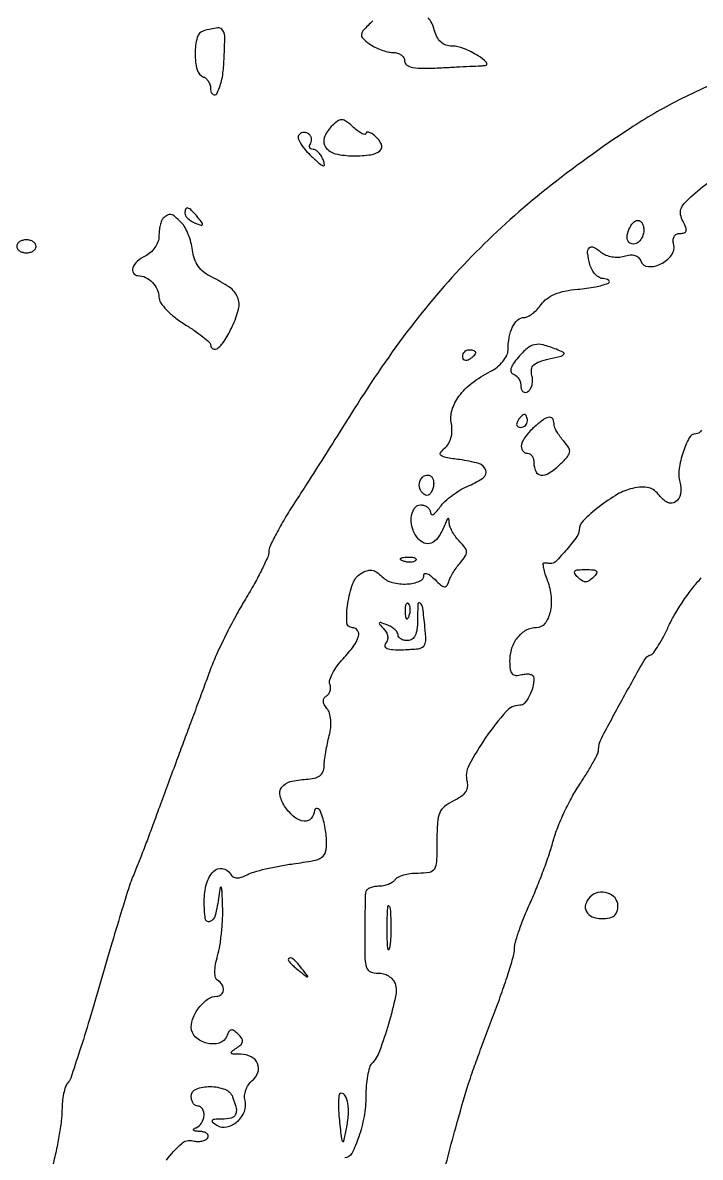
# Model space of a CAD drawing. Extents: x 0 to 5034, y 0 to 2560.
# Drawn here: x 1679.9 to 1784.7, y 1716.1 to 1891.6 of the extents above; entities that cross this region are included whole.
import ezdxf

# ---------------------------------------------------------------- set-up
doc = ezdxf.new("R2010")
doc.units = 0

msp = doc.modelspace()

# ---------------------------------------------------------------- linework, layer by layer
for points in [[(1734.079904, 1891.859816, 0.012609), (1732.653678, 1890.462275, 0.156975), (1732.322332, 1889.791695, 0.243118), (1732.524477, 1889.200488, 0.033258), (1733.556145, 1888.335287, 0.040119), (1734.387843, 1887.824022, 0.029744), (1735.377194, 1887.392241, 0.030353), (1736.366654, 1887.095513, 0.057731), (1737.19113, 1887, -0.072433), (1737.882357, 1886.899336, -0.087312), (1738.468644, 1886.606367, -0.100469), (1738.860587, 1886.170983, -0.133961), (1739, 1885.659973, 0.25543), (1739.334501, 1885.047915, 0.098375), (1740.265979, 1884.681966, 0.046629), (1741.947233, 1884.538655, 0.011177), (1744.75, 1884.624191, -0.000224), (1747.020959, 1884.74333, -0.000298), (1749.087394, 1884.849575, -0.000211), (1750.820343, 1884.936907, -0.002982), (1751.44113, 1884.964218, 0.638211), (1751.648024, 1885.458096, 0.074545), (1750.388904, 1886.481732, 0.036125), (1748.130415, 1887.605117, 0.0939), (1746.358408, 1887.968197, -0.080733), (1745.381186, 1888.14195, -0.101241), (1744.592995, 1888.613212, -0.091451), (1743.998117, 1889.399435, -0.054913), (1743.589356, 1890.5, 0.055052), (1743.20012, 1891.547105, 0.08138), (1742.625307, 1892.33831, 0.093896)], [(1790.060296, 1883.60867, 0.02018), (1781.378226, 1879.594947, 0.026919), (1773.87261, 1875.225299, 0.022614), (1760.906653, 1865.845646, 0.029701), (1750.030869, 1856.095714, 0.030243), (1740.539628, 1845.27585, 0.024895), (1731.741744, 1832.683487, -0.000867), (1729.244987, 1828.716866, -0.000664), (1726.5024, 1824.38915, -0.000671), (1723.924591, 1820.345382, -0.001591), (1721.991744, 1817.343409, 0.009613), (1720.462938, 1814.88313, 0.012729), (1719.172575, 1812.583409, 0.010115), (1718.191818, 1810.63161, 0.111814), (1718, 1809.78458, -0.104395), (1717.821987, 1808.941276, -0.010257), (1716.939035, 1807.049031, -0.012611), (1715.771418, 1804.818895, -0.009672), (1714.388204, 1802.441172, 0.012247), (1712.870654, 1799.801351, 0.008734), (1711.296728, 1796.776469, 0.008825), (1709.896444, 1793.837689, 0.018578), (1708.935915, 1791.5, -0.000298), (1708.059514, 1789.123481, -0.000141), (1706.926494, 1786.059375, -0.00014), (1705.739095, 1782.853737, -0.000197), (1704.679856, 1780, 0.000287), (1703.594998, 1777.075645, 0.000179), (1702.326643, 1773.646875, 0.000179), (1701.078578, 1770.265516, 0.000325), (1700.060991, 1767.5, -0.002087), (1699.15201, 1765.056239, -0.002234), (1698.242787, 1762.675, -0.002116), (1697.443595, 1760.635358, -0.010498), (1696.965352, 1759.5, 0.028919), (1696.443569, 1758.121473, 0.001689), (1695.112454, 1753.828125, 0.002554), (1693.570065, 1748.699882, 0.001877), (1691.910689, 1743, -0.003572), (1690.252327, 1737.37474, -0.005324), (1688.714258, 1732.480313, -0.002447), (1687.342619, 1728.341511, -0.105122), (1686.874184, 1727.55, 0.107447), (1686.536379, 1726.973179, 0.027648), (1686.256792, 1725.92402, 0.026845), (1686.064321, 1724.663108, 0.024455), (1686, 1723.34879, -0.03218), (1685.894246, 1721.707341, -0.011019), (1685.53613, 1719.349229, -0.010901), (1685.025417, 1716.757346, -0.012381), (1684.420867, 1714.29879, 0.007056)], [(1702.183463, 1715.637422, -0.048836), (1704.47322, 1718.176677, -0.251178), (1706.249004, 1718.62491, 0.052678), (1706.959547, 1718.525021, 0.058764), (1707.648742, 1718.582346, 0.067076), (1708.215192, 1718.779113, 0.138104), (1708.558021, 1719.09388, 0.194238), (1708.617992, 1719.443508, 0.174018), (1708.422131, 1719.757018, 0.105609), (1707.962187, 1719.983389, 0.050872), (1707.309017, 1720.078947, -0.022138), (1706.640403, 1720.137859, -0.170249), (1706.364004, 1720.278058, -0.453622), (1706.379663, 1720.456346, -0.062064), (1706.75, 1720.662281, 0.161605), (1707.593481, 1721.378475, 0.118456), (1707.971334, 1722.555724, 0.152487), (1707.733868, 1723.579683, 0.266094), (1707, 1724, -0.148195), (1706.618646, 1724.115568, -0.098894), (1706.29375, 1724.440625, -0.082425), (1706.074694, 1724.926543, -0.064853), (1706, 1725.5, -0.308082), (1706.772396, 1726.634574, -0.097348), (1708.89556, 1727.023759, -0.085788), (1711.203493, 1726.594363, -0.21557), (1712.393011, 1725.418213, -0.032319), (1712.936157, 1723.673451, -0.172556), (1712.833647, 1722.696724, -0.225803), (1712.167591, 1722.157755, -0.057403), (1710.75, 1721.984687, 0.011765), (1709.581807, 1721.94924, 0.211497), (1709.255424, 1721.783155, 0.418787), (1709.283835, 1721.525823, 0.025948), (1709.977161, 1721.035277, 0.19848), (1711.495221, 1720.771553, 0.126701), (1713.113199, 1721.597338, 0.117375), (1714.215995, 1723.164696, 0.160158), (1714.322, 1724.876673, -0.086467), (1714.257945, 1725.644114, -0.061445), (1714.439973, 1726.489964, -0.060366), (1714.827949, 1727.282405, -0.075693), (1715.371036, 1727.89297, 0.13038), (1716.292658, 1729.187271, 0.19139), (1716.266798, 1730.567882, 0.178979), (1715.28431, 1731.620098, 0.115079), (1713.643011, 1732.015313, -0.011447), (1712.506252, 1732.04947, -0.234384), (1712.215677, 1732.2133, -0.399434), (1712.257083, 1732.464935, -0.020978), (1712.991641, 1732.973672, 0.045122), (1713.681164, 1733.502171, 0.175776), (1713.9248, 1733.97169, 0.182048), (1713.806652, 1734.477448, 0.048978), (1713.274423, 1735.125577, 0.039762), (1712.638583, 1735.667601, 0.202141), (1712.195021, 1735.770302, 0.216025), (1711.830854, 1735.522821, 0.045528), (1711.482682, 1734.815467, -0.233849), (1710.338265, 1733.760084, -0.133485), (1708.415412, 1733.721425, -0.126205), (1706.662398, 1734.670881, -0.20879), (1706, 1736.188006, -0.103692), (1706.334052, 1737.781471, -0.067948), (1707.316466, 1739.387499, -0.070945), (1708.627708, 1740.595584, -0.151857), (1709.928571, 1741, 0.182013), (1710.645445, 1741.269902, 0.20052), (1710.969847, 1741.933252, 0.155196), (1710.756102, 1742.774251, 0.115611), (1710.073673, 1743.454468, -0.19665), (1709.749316, 1743.900382, -0.060206), (1709.647346, 1744.74416, -0.045471), (1709.75107, 1745.882359, -0.02439), (1710.073673, 1747.256883, 0.03053), (1710.418992, 1748.813832, 0.014297), (1710.683878, 1750.861823, 0.014107), (1710.839992, 1753.031722, 0.019214), (1710.850168, 1754.993398, 0.002926), (1710.761175, 1757.268972, 0.080367), (1710.639505, 1757.853183, 0.756755), (1710.493623, 1757.839938, 0.010803), (1710.273221, 1756.5, -0.023753), (1709.691601, 1753.458043, -0.253548), (1708.877924, 1752.554378, -0.478052), (1708.173667, 1752.986889, -0.032055), (1708, 1755.693011, -0.066387), (1708.361093, 1758.400644, -0.124824), (1709.438218, 1760.31047, -0.247137), (1710.792196, 1760.765707, -0.217591), (1712.042876, 1759.930624, 0.110394), (1712.47499, 1759.48808, 0.13067), (1713.02887, 1759.30603, 0.096016), (1713.734643, 1759.400998, 0.039853), (1714.622826, 1759.78162, -0.050314), (1715.679838, 1760.208697, -0.012421), (1717.490768, 1760.687734, -0.012585), (1719.60239, 1761.134705, -0.012299), (1721.75, 1761.478703, 0.010994), (1724.900488, 1761.97491, 0.099815), (1726.187887, 1762.484904, 0.193761), (1726.774946, 1763.32152, 0.063974), (1726.929715, 1764.843838, 0.04131), (1726.665534, 1767.25728, 0.042693), (1726.009023, 1769.566979, 0.244502), (1725.470187, 1770.048155, 0.4769), (1725.070285, 1769.75, -0.171913), (1724.570795, 1768.501755, -0.242405), (1723.475546, 1768.07187, -0.145726), (1721.987704, 1768.68524, -0.069949), (1720.565975, 1770.209271, -0.08651), (1719.73719, 1771.976953, -0.22897), (1719.986575, 1773.314369, -0.174348), (1721.303213, 1774.197915, -0.050198), (1723.767756, 1774.55906, 0.040851), (1725.040103, 1774.72132, 0.105663), (1725.88086, 1775.095817, 0.137031), (1726.36667, 1775.71048, 0.091855), (1726.557431, 1776.591304, -0.023986), (1726.63017, 1777.521436, -0.00982), (1726.814083, 1778.775231, -0.00969), (1727.064594, 1780.116356, -0.012233), (1727.350491, 1781.345653, 0.038371), (1727.571229, 1782.58495, 0.04626), (1727.579633, 1783.76712, 0.052224), (1727.3851, 1784.780268, 0.099999), (1726.994501, 1785.506626, -0.048614), (1726.580326, 1786.117814, -0.113903), (1726.433145, 1786.646346, -0.152556), (1726.549518, 1787.087325, -0.114605), (1726.907768, 1787.442997, 0.10214), (1727.256245, 1787.772322, 0.081534), (1727.480351, 1788.239396, 0.078665), (1727.548442, 1788.76991, 0.084354), (1727.445874, 1789.282025, -0.172178), (1727.429716, 1789.929122, -0.041043), (1727.853657, 1790.937212, -0.037463), (1728.562766, 1792.080886, -0.029498), (1729.489548, 1793.206356, 0.027311), (1731.111338, 1795.158384, 0.086438), (1731.872405, 1796.670858, 0.227756), (1731.730577, 1797.583792, 0.24705), (1730.939635, 1798, -0.40064), (1730.059505, 1798.840071, -0.049906), (1730.213799, 1801.739557, -0.04643), (1730.988386, 1804.828594, -0.169794), (1732.231236, 1806.381773, -0.056324), (1733.152545, 1806.823441, -0.121506), (1733.930605, 1806.895752, -0.113737), (1734.686491, 1806.597645, -0.045843), (1735.544715, 1805.883856, 0.136833), (1737.128048, 1804.99108, 0.072257), (1739.390502, 1804.770518, 0.084294), (1741.329504, 1805.194501, 0.30587), (1742, 1806.188006, -0.342658), (1742.156661, 1806.389761, -0.167773), (1742.500949, 1806.361421, -0.06633), (1743.049555, 1806.027294, -0.026478), (1743.705357, 1805.4375, 0.019279), (1744.618935, 1804.591783, 0.140552), (1745.156345, 1804.345955, 0.283684), (1745.537511, 1804.508505, 0.079369), (1745.835845, 1805.116071, -0.043785), (1746.09779, 1805.761463, -0.018843), (1746.552319, 1806.57262, -0.018475), (1747.104243, 1807.40523, -0.023232), (1747.677914, 1808.131146, 0.035095), (1748.392624, 1809.080971, 0.155215), (1748.574928, 1809.747608, 0.153306), (1748.339609, 1810.401852, 0.033984), (1747.547426, 1811.309717, -0.035515), (1746.949399, 1811.999318, -0.031928), (1746.431366, 1812.790756, -0.033376), (1746.05939, 1813.562766, -0.080827), (1745.921053, 1814.178571, 0.019634), (1745.861019, 1814.78339, 0.432802), (1745.731037, 1814.87534, 0.241685), (1745.561241, 1814.739286, 0.011496), (1745.269611, 1814.045675, -0.04312), (1744.363019, 1812.221372, -0.117986), (1743.354947, 1811.206993, -0.191675), (1742.309917, 1811.022358, -0.146412), (1741.278451, 1811.578692, -0.110921), (1740.319831, 1813.09267, -0.096388), (1740.036228, 1814.952298, -0.127038), (1740.482241, 1816.427692, -0.261879), (1741.5, 1817, -0.080051), (1742.072956, 1816.907677, -0.091328), (1742.559375, 1816.640889, -0.100752), (1742.884583, 1816.243751, -0.121929), (1743, 1815.777494, 0.265417), (1743.143373, 1815.52643, 0.273111), (1743.428926, 1815.526476, 0.08126), (1743.897175, 1815.917323, 0.025524), (1744.460173, 1816.639677, -0.053855), (1745.239129, 1817.53029, -0.026826), (1746.395441, 1818.486446, -0.026272), (1747.712566, 1819.35837, -0.034896), (1748.997862, 1819.999115, 0.055889), (1751.203211, 1821.216422, 0.34017), (1751.562668, 1822.382618, 0.238597), (1750.473645, 1823.388171, 0.036906), (1747.506557, 1824, -0.009604), (1745.383851, 1824.318175, -0.121017), (1744.646222, 1824.637768, -0.399528), (1744.574774, 1825.078038, -0.070741), (1745.194839, 1825.75635, 0.08601), (1745.788836, 1826.447121, 0.067597), (1746.177258, 1827.356612, 0.061976), (1746.331604, 1828.41473, 0.052533), (1746.236839, 1829.541391, -0.120022), (1746.343918, 1831.68044, -0.087794), (1747.412293, 1833.814999, -0.070518), (1749.410709, 1835.835105, -0.043212), (1752.247639, 1837.628059, 0.04898), (1753.309051, 1838.3161, 0.051289), (1754.198403, 1839.188019, 0.056699), (1754.802088, 1840.110384, 0.117094), (1755, 1840.943893, -0.044659), (1755.177395, 1842.926022, -0.069687), (1755.711882, 1844.551579, -0.093422), (1756.514725, 1845.622892, -0.187496), (1757.485017, 1846, 0.117896), (1758.069267, 1846.139704, 0.044614), (1758.785705, 1846.587465, 0.041067), (1759.509143, 1847.234678, 0.039415), (1760.128028, 1847.99988, -0.084015), (1760.998703, 1848.899729, -0.05958), (1762.223548, 1849.593275, -0.048984), (1763.812855, 1850.081964, -0.028842), (1765.781737, 1850.36495, 0.023372), (1768.51939, 1850.727934, 0.052384), (1770.530685, 1851.313328, 0.579564), (1770.58595, 1851.728359, 0.164629), (1769.783298, 1852, -0.127522), (1769.147617, 1852.164806, -0.074224), (1768.519101, 1852.648109, -0.066154), (1767.992557, 1853.362776, -0.06185), (1767.656295, 1854.20633, -0.030013), (1767.304779, 1855.978889, -0.228492), (1767.559951, 1856.765963, -0.33746), (1768.2246, 1856.871243, -0.049765), (1769.427846, 1856.059882, 0.080817), (1770.143939, 1855.638924, 0.052309), (1771.07344, 1855.38604, 0.051181), (1772.062251, 1855.327792, 0.066071), (1772.956938, 1855.486333, -0.052095), (1773.877642, 1855.676073, -0.099076), (1774.62734, 1855.602089, -0.121793), (1775.189641, 1855.266354, -0.106331), (1775.564942, 1854.691359, 0.297239), (1776.712384, 1853.860799, 0.129873), (1778.634134, 1854.269601, 0.111794), (1780.29301, 1855.640306, 0.230046), (1780.628276, 1857.25, -0.066695), (1780.546537, 1857.965883, -0.125621), (1780.700387, 1858.522996, -0.151224), (1781.075105, 1858.872958, -0.11325), (1781.628803, 1859, 0.077893), (1782.268748, 1859.100302, 0.262075), (1782.546489, 1859.400096, 0.155531), (1782.506844, 1859.935022, 0.027214), (1782.07385, 1860.862011, -0.069778), (1781.701153, 1861.8765, -0.130989), (1781.742564, 1862.742967, -0.102506), (1782.233144, 1863.614785, -0.032615), (1783.288666, 1864.677393, -0.021898), (1786.222439, 1867.048596, -0.048127)], [(1784.948511, 1828.569419, -0.287265), (1784.039195, 1828, 0.277802), (1783.037707, 1827.397036, 0.041918), (1782.079574, 1825.150476, 0.04421), (1781.472157, 1822.567679, 0.097437), (1781.576357, 1820.551792, -0.096965), (1781.675081, 1818.675888, -0.213418), (1780.926851, 1817.485817, -0.26308), (1779.689935, 1817.393505, -0.125507), (1778.418655, 1818.442133, 0.071706), (1777.658062, 1819.219428, 0.097759), (1776.780967, 1819.652012, 0.082258), (1775.690313, 1819.760505, 0.037819), (1774.27228, 1819.559803, 0.079557), (1771.928678, 1818.637343, 0.03208), (1769.078196, 1816.695987, 0.027657), (1766.599162, 1814.533342, 0.20223), (1766, 1813.112541, -0.16122), (1765.663821, 1812.097031, -0.016917), (1764.081442, 1810.112837, -0.014574), (1762.365296, 1808.218892, -0.233896), (1761.575736, 1807.934315, 0.007623), (1761.320654, 1807.959484, 0.005172), (1761.029518, 1807.980705, 0.005212), (1760.74788, 1807.995362, 0.010393), (1760.524751, 1808, 0.442777), (1760.393783, 1807.855738, 0.026398), (1760.491877, 1807.203653, 0.025884), (1760.718819, 1806.328943, 0.014429), (1761.08021, 1805.289033, -0.067679), (1761.659599, 1802.793957, -0.079751), (1761.499469, 1800.376733, -0.105981), (1760.6872, 1798.635522, -0.23497), (1759.409519, 1798, 0.121264), (1757.806686, 1797.605466, 0.103182), (1756.458152, 1796.49624, 0.092535), (1755.560007, 1794.821591, 0.077085), (1755.25, 1792.822736, 0.03192), (1755.332015, 1791.539359, 0.152675), (1755.63469, 1790.880521, 0.209805), (1756.194818, 1790.628011, 0.066521), (1757.125, 1790.742939, -0.050556), (1757.842955, 1790.85494, -0.084289), (1758.449219, 1790.785245, -0.122291), (1758.849967, 1790.552583, -0.203078), (1759, 1790.198419, -0.064585), (1758.817229, 1788.789351, -0.055218), (1758.277874, 1787.391739, -0.060554), (1757.552883, 1786.331084, -0.215823), (1756.821583, 1786, 0.216005), (1754.692825, 1785.035346, 0.028804), (1751.583866, 1781.04811, 0.029686), (1748.951945, 1776.709812, 0.187589), (1748.660627, 1774.189761, -0.102667), (1748.705344, 1773.316492, -0.115373), (1748.391397, 1772.537685, -0.09023), (1747.685236, 1771.842024, -0.042628), (1746.566708, 1771.212348, 0.05932), (1745.182523, 1770.371246, 0.12902), (1744.436011, 1769.388537, 0.083122), (1744.087686, 1767.881608, 0.015325), (1744, 1765.021439, -0.009685), (1743.938011, 1761.821393, -0.123393), (1743.603579, 1760.67685, -0.222876), (1742.83077, 1760.145433, -0.040973), (1741.059017, 1760, 0.031397), (1739.887885, 1759.926388, 0.037109), (1738.8004, 1759.70625, 0.040338), (1737.934161, 1759.385578, 0.146547), (1737.5, 1759, -0.111412), (1737.123976, 1758.616444, -0.050262), (1736.49335, 1758.29375, -0.046318), (1735.729296, 1758.074077, -0.046881), (1734.940983, 1758, 0.04931), (1734.19368, 1757.926121, 0.066565), (1733.551804, 1757.70625, 0.083725), (1733.10726, 1757.382118, 0.179725), (1732.9375, 1757, 0.010718), (1732.91075, 1756.347646, 0.000837), (1732.879594, 1754.604687, 0.001141), (1732.850648, 1752.525193, 0.000872), (1732.828138, 1750.25, 0.008399), (1732.857525, 1746.852029, 0.080504), (1733.124609, 1745.433533, 0.210559), (1733.746079, 1744.782051, 0.108198), (1734.877833, 1744.578025, -0.076851), (1735.719733, 1744.479752, -0.071023), (1736.51771, 1744.131588, -0.074625), (1737.151669, 1743.595234, -0.103442), (1737.516291, 1742.948672, -0.132413), (1737.603769, 1740.963539, -0.016096), (1736.50837, 1736.699326, -0.01766), (1735.127621, 1732.518104, -0.101674), (1733.902151, 1730.55, 0.122503), (1733.552138, 1729.932661, 0.023812), (1733.265007, 1728.674501, 0.024012), (1733.066215, 1727.138934, 0.020185), (1733, 1725.499365, -0.044202), (1732.724582, 1722.390027, -0.038319), (1731.903951, 1719.219797, -0.036441), (1730.815633, 1716.665262, -0.27805), (1729.75, 1716.007802, 0.235061)], [(1744.255261, 1710.676617, -0.003012), (1746.903637, 1720.630469, -0.008636), (1748.903837, 1727.5, -0.010034), (1749.452341, 1729.151429, -0.002197), (1750.465243, 1731.96875, -0.002287), (1751.666143, 1735.217185, -0.002193), (1752.913295, 1738.5, 0.006957), (1754.092813, 1741.696178, 0.008809), (1755.089223, 1744.682885, 0.007204), (1755.841154, 1747.202855, 0.0685), (1755.996373, 1748.314077, -0.069294), (1756.139946, 1749.330204, -0.012551), (1756.711481, 1751.153055, -0.013308), (1757.496787, 1753.267924, -0.01171), (1758.425691, 1755.431257, 0.010695), (1759.440555, 1757.781602, 0.007537), (1760.484515, 1760.464026, 0.00761), (1761.405681, 1763.061054, 0.015832), (1762.028165, 1765.11718, -0.028672), (1762.686224, 1767.105324, -0.015441), (1763.710416, 1769.47571, -0.015332), (1764.90685, 1771.834602, -0.023226), (1766.102474, 1773.800132, 0.009894), (1767.212207, 1775.51951, 0.013123), (1768.148852, 1777.128703, 0.01046), (1768.860461, 1778.49571, 0.115267), (1769, 1779.092954, -0.121521), (1769.436936, 1780.864187, -0.004663), (1772.664878, 1786.871921, -0.003593), (1776.058152, 1792.944684, -0.175812), (1777.095899, 1793.82945, 0.150121), (1777.538193, 1794.169849, 0.015229), (1778.280497, 1795.287223, 0.01798), (1779.09398, 1796.708098, 0.013391), (1779.891702, 1798.32945, -0.025877), (1780.849141, 1800.15869, -0.01587), (1782.153812, 1802.213657, -0.015897), (1783.578341, 1804.170704, -0.02717), (1784.903352, 1805.695766, 0.013432)]]:
    msp.add_lwpolyline(points, format="xyb")
for points in [[(1707.945165, 1890.34826, 0.268424), (1706.91872, 1889.316137, 0.063596), (1706.58865, 1886.813523, 0.06312), (1706.89789, 1884.29055, 0.255611), (1707.91575, 1883.19475, -0.118281), (1708.330427, 1882.936372, -0.069286), (1708.681501, 1882.464604, -0.063065), (1708.919112, 1881.861748, -0.062452), (1709, 1881.216667, 0.23824), (1709.371942, 1880.480367, 0.457352), (1709.94081, 1880.609146, 0.066156), (1710.681349, 1882.587654, 0.043451), (1711.019292, 1885, 0.006017), (1711.19007, 1889.235205, 0.138359), (1710.896995, 1890.398963, 0.305904), (1710.102806, 1890.787894, 0.031343)], [(1727.661344, 1875.518487, 0.110211), (1726.568783, 1873.798312, 0.25255), (1726.788925, 1872.326082, 0.175513), (1728.327313, 1871.317901, 0.058226), (1731.047972, 1871, 0.031716), (1733.792728, 1871.174281, 0.149019), (1735.21781, 1871.815272, 0.332209), (1735.425898, 1872.78785, 0.112312), (1734.48899, 1874.009138, 0.029449), (1733.916825, 1874.429689, 0.069201), (1733.437391, 1874.653517, 0.155591), (1733.132291, 1874.650434, 0.323634), (1733, 1874.467457, -0.428602), (1732.841583, 1874.316599, -0.102386), (1732.447413, 1874.41848, -0.048216), (1731.841653, 1874.792675, -0.021467), (1731.118854, 1875.392438, 0.023498), (1729.978937, 1876.330528, 0.152452), (1729.286045, 1876.574861, 0.174305), (1728.626834, 1876.364641, 0.0329)], [(1722.599919, 1874.161672, 0.234833), (1722.55463, 1873.672224, 0.045172), (1722.961391, 1872.849836, 0.039531), (1723.658583, 1871.890859, 0.027246), (1724.586342, 1870.918886, 0.008956), (1725.816075, 1869.804397, 0.096487), (1726.394254, 1869.468742, 0.542412), (1726.596732, 1869.626014, 0.070822), (1726.448532, 1870.273526, 0.044792), (1726.124616, 1870.93405, 0.051658), (1725.700976, 1871.492848, 0.059079), (1725.24661, 1871.87623, 0.146752), (1724.833994, 1872, -0.114288), (1724.517007, 1872.073415, -0.184838), (1724.330627, 1872.273452, -0.156976), (1724.30854, 1872.575041, -0.078981), (1724.457295, 1872.930902, 0.100828), (1724.604475, 1873.330874, 0.098348), (1724.585377, 1873.760315, 0.097513), (1724.403043, 1874.152776, 0.097277), (1724.08541, 1874.447214, 0.090789), (1723.682874, 1874.604498, 0.095618), (1723.258321, 1874.604817, 0.099625), (1722.877869, 1874.449098, 0.107949)], [(1705, 1862.106989, 0.148172), (1705.117443, 1861.719384, 0.058677), (1705.482174, 1861.291272, 0.05126), (1706.013435, 1860.891147, 0.0442), (1706.641444, 1860.584097, 0.012731), (1707.541716, 1860.264678, 0.389672), (1707.741192, 1860.355597, 0.27071), (1707.707299, 1860.617386, 0.008807), (1707.018999, 1861.477108, 0.017238), (1706.053128, 1862.562498, 0.127361), (1705.469452, 1862.925, 0.389178), (1705.129499, 1862.765008, 0.097466)], [(1701.666667, 1861.333333, 0.105663), (1701.409631, 1860.936573, 0.031896), (1701.195833, 1860.24674, 0.030387), (1701.049119, 1859.42183, 0.028823), (1701, 1858.570462, -0.088842), (1700.842276, 1857.689799, -0.062967), (1700.377458, 1856.797414, -0.061151), (1699.686629, 1856.022543, -0.072055), (1698.863433, 1855.487128, 0.074759), (1697.634357, 1854.678287, 0.121694), (1696.93554, 1853.650927, 0.247142), (1697.038098, 1852.86312, 0.23846), (1697.75, 1852.484687, -0.110505), (1698.921261, 1852.197401, -0.084905), (1699.988433, 1851.419226, -0.084659), (1700.738804, 1850.328104, -0.108804), (1701, 1849.142011, 0.152584), (1701.259979, 1848.309924, 0.038282), (1702.167099, 1847.193179, 0.035518), (1703.452287, 1846.017155, 0.029336), (1704.973103, 1844.951028, -0.012468), (1706.497244, 1843.957481, -0.01807), (1707.787007, 1842.999677, -0.013864), (1708.782587, 1842.156635, -0.203907), (1708.973103, 1841.75, 0.284303), (1709.381171, 1841.140323, 0.290025), (1710.101356, 1841.240043, 0.077847), (1711.200322, 1842.510199, 0.028236), (1712.349195, 1844.606079, 0.050275), (1713.308655, 1847.280058, 0.162117), (1713.164511, 1849.138692, 0.14512), (1711.911519, 1850.665961, 0.037631), (1709.121877, 1852.26423, -0.056), (1707.947158, 1852.995711, -0.070879), (1707.066462, 1853.92147, -0.070784), (1706.47853, 1855.057416, -0.055655), (1706.168855, 1856.409962, 0.035562), (1705.942951, 1857.617254, 0.030178), (1705.539177, 1858.850493, 0.031288), (1705.031098, 1859.931678, 0.071004), (1704.490284, 1860.652574, 0.018058), (1703.469768, 1861.601923, 0.119716), (1702.855519, 1861.917719, 0.194923), (1702.316565, 1861.837125, 0.063069)], [(1776, 1859.559017, -0.09848), (1775.786296, 1858.484534, -0.119858), (1775.182435, 1857.658465, -0.164168), (1774.41103, 1857.354327, -0.211971), (1773.708381, 1857.624952, -0.218914), (1773.41633, 1858.414306, -0.079214), (1773.701133, 1859.605117, -0.079209), (1774.34213, 1860.648401, -0.218838), (1775.106989, 1861, -0.15858), (1775.447594, 1860.889187, -0.097032), (1775.737678, 1860.576711, -0.078855), (1775.933547, 1860.110074, -0.060079)], [(1679, 1857, 0.148195), (1679.115568, 1856.618646, 0.098894), (1679.440625, 1856.29375, 0.082425), (1679.926543, 1856.074694, 0.064853), (1680.5, 1856, 0.064853), (1681.073457, 1856.074694, 0.082425), (1681.559375, 1856.29375, 0.098894), (1681.884432, 1856.618646, 0.148195), (1682, 1857, 0.148195), (1681.884432, 1857.381354, 0.098894), (1681.559375, 1857.70625, 0.082425), (1681.073457, 1857.925306, 0.064853), (1680.5, 1858, 0.064853), (1679.926543, 1857.925306, 0.082425), (1679.440625, 1857.70625, 0.098894), (1679.115568, 1857.381354, 0.148195)], [(1756.563327, 1839.802971, 0.025964), (1755.801888, 1838.814096, 0.083103), (1755.449785, 1838.063148, 0.172795), (1755.485963, 1837.544139, 0.212421), (1755.841086, 1837.219638, -0.103191), (1756.284102, 1836.961609, -0.070367), (1756.659569, 1836.513328, -0.066672), (1756.913276, 1835.950636, -0.072738), (1757, 1835.35765, 0.078528), (1757.08122, 1834.843696, 0.15642), (1757.319341, 1834.512812, 0.185141), (1757.673374, 1834.414623, 0.114998), (1758.087118, 1834.553842, 0.124884), (1758.467304, 1834.946909, 0.070599), (1758.714208, 1835.566342, 0.063325), (1758.797377, 1836.3068, 0.06036), (1758.695302, 1837.057165, -0.099048), (1758.641801, 1837.973408, -0.169629), (1758.988269, 1838.64681, -0.107806), (1759.82745, 1839.155297, -0.027909), (1761.358184, 1839.585842, 0.006571), (1763.203987, 1840.020988, 0.169285), (1763.627519, 1840.298504, 0.47069), (1763.559359, 1840.596996, 0.022765), (1762.5, 1841.071251, 0.029402), (1760.42801, 1841.750107, 0.117612), (1759.102591, 1841.781495, 0.126983), (1757.961383, 1841.211694, 0.036767)], [(1750, 1840.559017, -0.151918), (1749.934461, 1840.34829, -0.038439), (1749.70625, 1840.066025, -0.035638), (1749.382774, 1839.768994, -0.029505), (1749, 1839.5, -0.082592), (1748.6179, 1839.343488, -0.161196), (1748.29375, 1839.3746, -0.182303), (1748.078288, 1839.586039, -0.108972), (1748, 1839.940983, -0.093332), (1748.076123, 1840.345238, -0.09642), (1748.29375, 1840.688914, -0.099167), (1748.618444, 1840.918938, -0.105053), (1749, 1841, -0.042167), (1749.382849, 1840.967655, -0.061769), (1749.70625, 1840.870461, -0.081139), (1749.92554, 1840.727648, -0.210953)], [(1756.5, 1830, 0.082592), (1756.343488, 1829.6179, 0.161196), (1756.3746, 1829.29375, 0.182303), (1756.586039, 1829.078288, 0.108972), (1756.940983, 1829, 0.093332), (1757.345238, 1829.076123, 0.09642), (1757.688914, 1829.29375, 0.099167), (1757.918938, 1829.618444, 0.105053), (1758, 1830, 0.042167), (1757.967655, 1830.382849, 0.061769), (1757.870461, 1830.70625, 0.081139), (1757.727648, 1830.92554, 0.210953), (1757.559017, 1831, 0.151918), (1757.34829, 1830.934461, 0.038439), (1757.066025, 1830.70625, 0.035638), (1756.768994, 1830.382774, 0.029505)], [(1759.160323, 1829.139048, 0.046935), (1757.787418, 1827.701913, 0.099179), (1757.09098, 1826.334373, 0.216353), (1757.23255, 1825.415203, 0.25317), (1758, 1825, -0.142666), (1758.38134, 1824.888931, -0.09965), (1758.70625, 1824.576711, -0.08433), (1758.925146, 1824.109818, -0.067639), (1759, 1823.559017, 0.105997), (1759.291559, 1822.199157, 0.266081), (1760.083222, 1821.624034, 0.168801), (1761.319444, 1821.908647, 0.047358), (1762.913519, 1823.134057, 0.020281), (1764.137068, 1824.370355, 0.137747), (1764.519404, 1825.130766, 0.189175), (1764.386522, 1825.853555, 0.044984), (1763.636222, 1826.849477, -0.023276), (1763.065359, 1827.542532, -0.026164), (1762.584841, 1828.25995, -0.026744), (1762.244853, 1828.906096, -0.111808), (1762.154593, 1829.333333, 0.107036), (1761.971629, 1830.241646, 0.315801), (1761.456383, 1830.555411, 0.138519), (1760.5643, 1830.239767, 0.024775)], [(1743.323543, 1819.400758, -0.057172), (1743.008079, 1818.795734, -0.160337), (1742.634705, 1818.507162, -0.194905), (1742.213824, 1818.526102, -0.089096), (1741.75435, 1818.84565, -0.166888), (1741.289608, 1819.796379, -0.144201), (1741.470109, 1820.897456, -0.184695), (1742.165772, 1821.554174, -0.240722), (1743.025424, 1821.484287, -0.140905), (1743.320303, 1821.159556, -0.078956), (1743.478978, 1820.646061, -0.068155), (1743.482694, 1820.028639, -0.05915)], [(1740.729167, 1808.395833, -0.126455), (1740.402231, 1808.202593, -0.060344), (1739.916927, 1808.123424, -0.05415), (1739.359369, 1808.160852, -0.051402), (1738.8125, 1808.316886, -0.054073), (1738.395823, 1808.538436, -0.470617), (1738.37858, 1808.720685, -0.168741), (1738.670344, 1808.862007, -0.018894), (1739.416667, 1808.921053, -0.028489), (1740.112848, 1808.910055, -0.077125), (1740.592839, 1808.799335, -0.208169), (1740.77538, 1808.614691, -0.296942)], [(1768.2, 1805.8, -0.049631), (1767.547259, 1805.265408, -0.147822), (1767, 1805.1, -0.147822), (1766.452741, 1805.265408, -0.049631), (1765.8, 1805.8, -0.051663), (1765.313616, 1806.398813, -0.354955), (1765.35, 1806.75, -0.180052), (1765.800928, 1806.95632, -0.018208), (1767, 1807, -0.018208), (1768.199072, 1806.95632, -0.180052), (1768.65, 1806.75, -0.354955), (1768.686384, 1806.398813, -0.051663)], [(1741, 1799.166667, -0.030473), (1740.913635, 1797.750905, -0.080302), (1740.631579, 1796.777778, -0.127919), (1740.156517, 1796.210123, -0.156128), (1739.5, 1796, -0.057609), (1738.926285, 1796.066322, -0.076852), (1738.440625, 1796.262322, -0.095748), (1738.115158, 1796.552359, -0.164455), (1738, 1796.893011, 0.155169), (1737.875983, 1797.283009, 0.056865), (1737.485938, 1797.719407, 0.049497), (1736.919621, 1798.131368, 0.041581), (1736.25, 1798.452257, 0.008747), (1735.32138, 1798.787308, 0.297244), (1735.104607, 1798.73217, 0.388278), (1735.103997, 1798.538195, 0.011016), (1735.726206, 1797.883039, -0.066792), (1736.164283, 1797.304687, -0.093078), (1736.373715, 1796.691748, -0.104475), (1736.335355, 1796.098469, -0.105527), (1736.060175, 1795.573794, 0.245453), (1735.96324, 1795.123259, 0.246189), (1736.277735, 1794.787186, 0.074876), (1737.205733, 1794.612269, 0.01642), (1738.833969, 1794.605764, 0.017542), (1741.116753, 1794.751885, 0.180084), (1741.951906, 1795.160836, 0.196202), (1742.27828, 1795.998286, 0.021394), (1742.15454, 1798.105764, 0.008172), (1741.806385, 1801.048223, 0.175139), (1741.407709, 1801.812368, 0.635492), (1741.062011, 1801.670646, 0.012381)], [(1739.078947, 1800.416667, 0.018894), (1739.137993, 1799.670344, 0.168741), (1739.279315, 1799.37858, 0.470617), (1739.461564, 1799.395823, 0.054073), (1739.683114, 1799.8125, 0.051402), (1739.839148, 1800.359369, 0.05415), (1739.876576, 1800.916927, 0.060344), (1739.797407, 1801.402231, 0.126455), (1739.604167, 1801.729167, 0.296942), (1739.385309, 1801.77538, 0.208169), (1739.200665, 1801.592839, 0.077125), (1739.089945, 1801.112848, 0.028489)], [(1767.666667, 1756.333333, 0.128095), (1767.005271, 1755.206053, 0.197156), (1767.131675, 1754.097389, 0.171432), (1768.039526, 1753.287567, 0.097514), (1769.5, 1753, 0.044917), (1770.682766, 1753.106468, 0.124434), (1771.4375, 1753.45, 0.149477), (1771.857434, 1754.064742, 0.07578), (1772, 1755, 0.179402), (1771.556584, 1756.196042, 0.141494), (1770.392848, 1756.957854, 0.129538), (1768.917041, 1757.018187, 0.143119)], [(1736.724731, 1748.767909, -0.069146), (1736.574262, 1748.205163, -0.756877), (1736.435944, 1748.222448, -0.031761), (1736.337136, 1749.352754, -0.005499), (1736.309869, 1751.5, -0.005888), (1736.331591, 1753.655786, -0.025342), (1736.424528, 1754.934948, -0.556092), (1736.565802, 1755.000181, -0.212532), (1736.714526, 1754.767909, -0.024559), (1736.845055, 1753.487453, -0.012695), (1736.888655, 1751.878422, -0.01259), (1736.849672, 1750.218327, -0.018638)], [(1721, 1746.622445, 0.184603), (1721.08115, 1746.410139, 0.013803), (1721.514062, 1745.952641, 0.017649), (1722.079598, 1745.425681, 0.012436), (1722.75, 1744.872445, 0.001576), (1723.879507, 1743.99236, 0.377591), (1724, 1744, 0.377591), (1724.00764, 1744.120493, 0.001576), (1723.127555, 1745.25, 0.017685), (1722.23668, 1746.306759, 0.065617), (1721.573889, 1746.869516, 0.241985), (1721.193395, 1746.90695, 0.307699)], [(1728.907532, 1721.75, 0.001722), (1729.222942, 1718.929056, 0.151691), (1729.392271, 1718.545645, 0.61267), (1729.577896, 1718.592161, 0.004785), (1729.997169, 1720.5, 0.032172), (1730.306014, 1722.653666, 0.059287), (1730.234768, 1724.419564, 0.090109), (1729.822826, 1725.589717, 0.26939), (1729.116585, 1726, 0.374428), (1728.876421, 1725.790826, 0.022147), (1728.779033, 1724.751563, 0.024625), (1728.779156, 1723.379557, 0.014645)]]:
    msp.add_lwpolyline(points, format="xyb", close=True)

doc.saveas('drawing.dxf')
